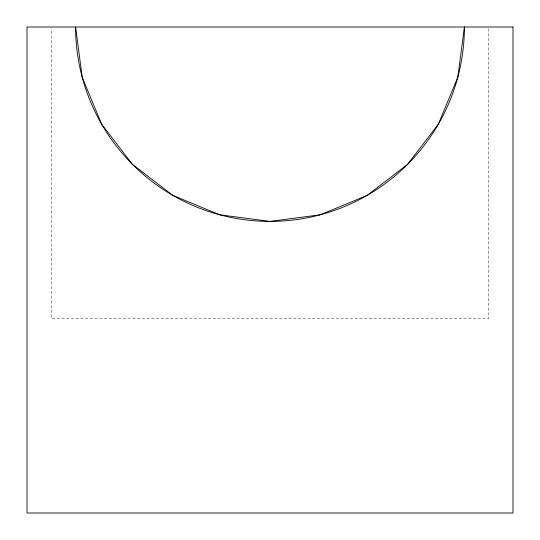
<?xml version="1.0" encoding="UTF-8"?>
<svg xmlns="http://www.w3.org/2000/svg" width="540" height="540" viewBox="0 0 540 540"><rect width="100%" height="100%" fill="white"/><g stroke="black" fill="none" stroke-linecap="round" stroke-linejoin="round"><path stroke-width="0.41" stroke-dasharray="2.7 2.03" d="M488.7 28.688L488.7 318.6L51.3 318.6L51.3 28.688"/><path stroke-width="0.81" d="M464.4 27L457.778 77.315L438.358 124.2L407.464 164.464L367.2 195.359L320.315 214.778L270 221.4L219.685 214.778L172.8 195.359L132.536 164.464L101.642 124.2L82.222 77.315L75.6 27A194.4 194.4 0 0 0 270 221.4A194.4 194.4 0 0 0 464.4 27M513 27L27 27L27 513L513 513L513 27"/></g></svg>
